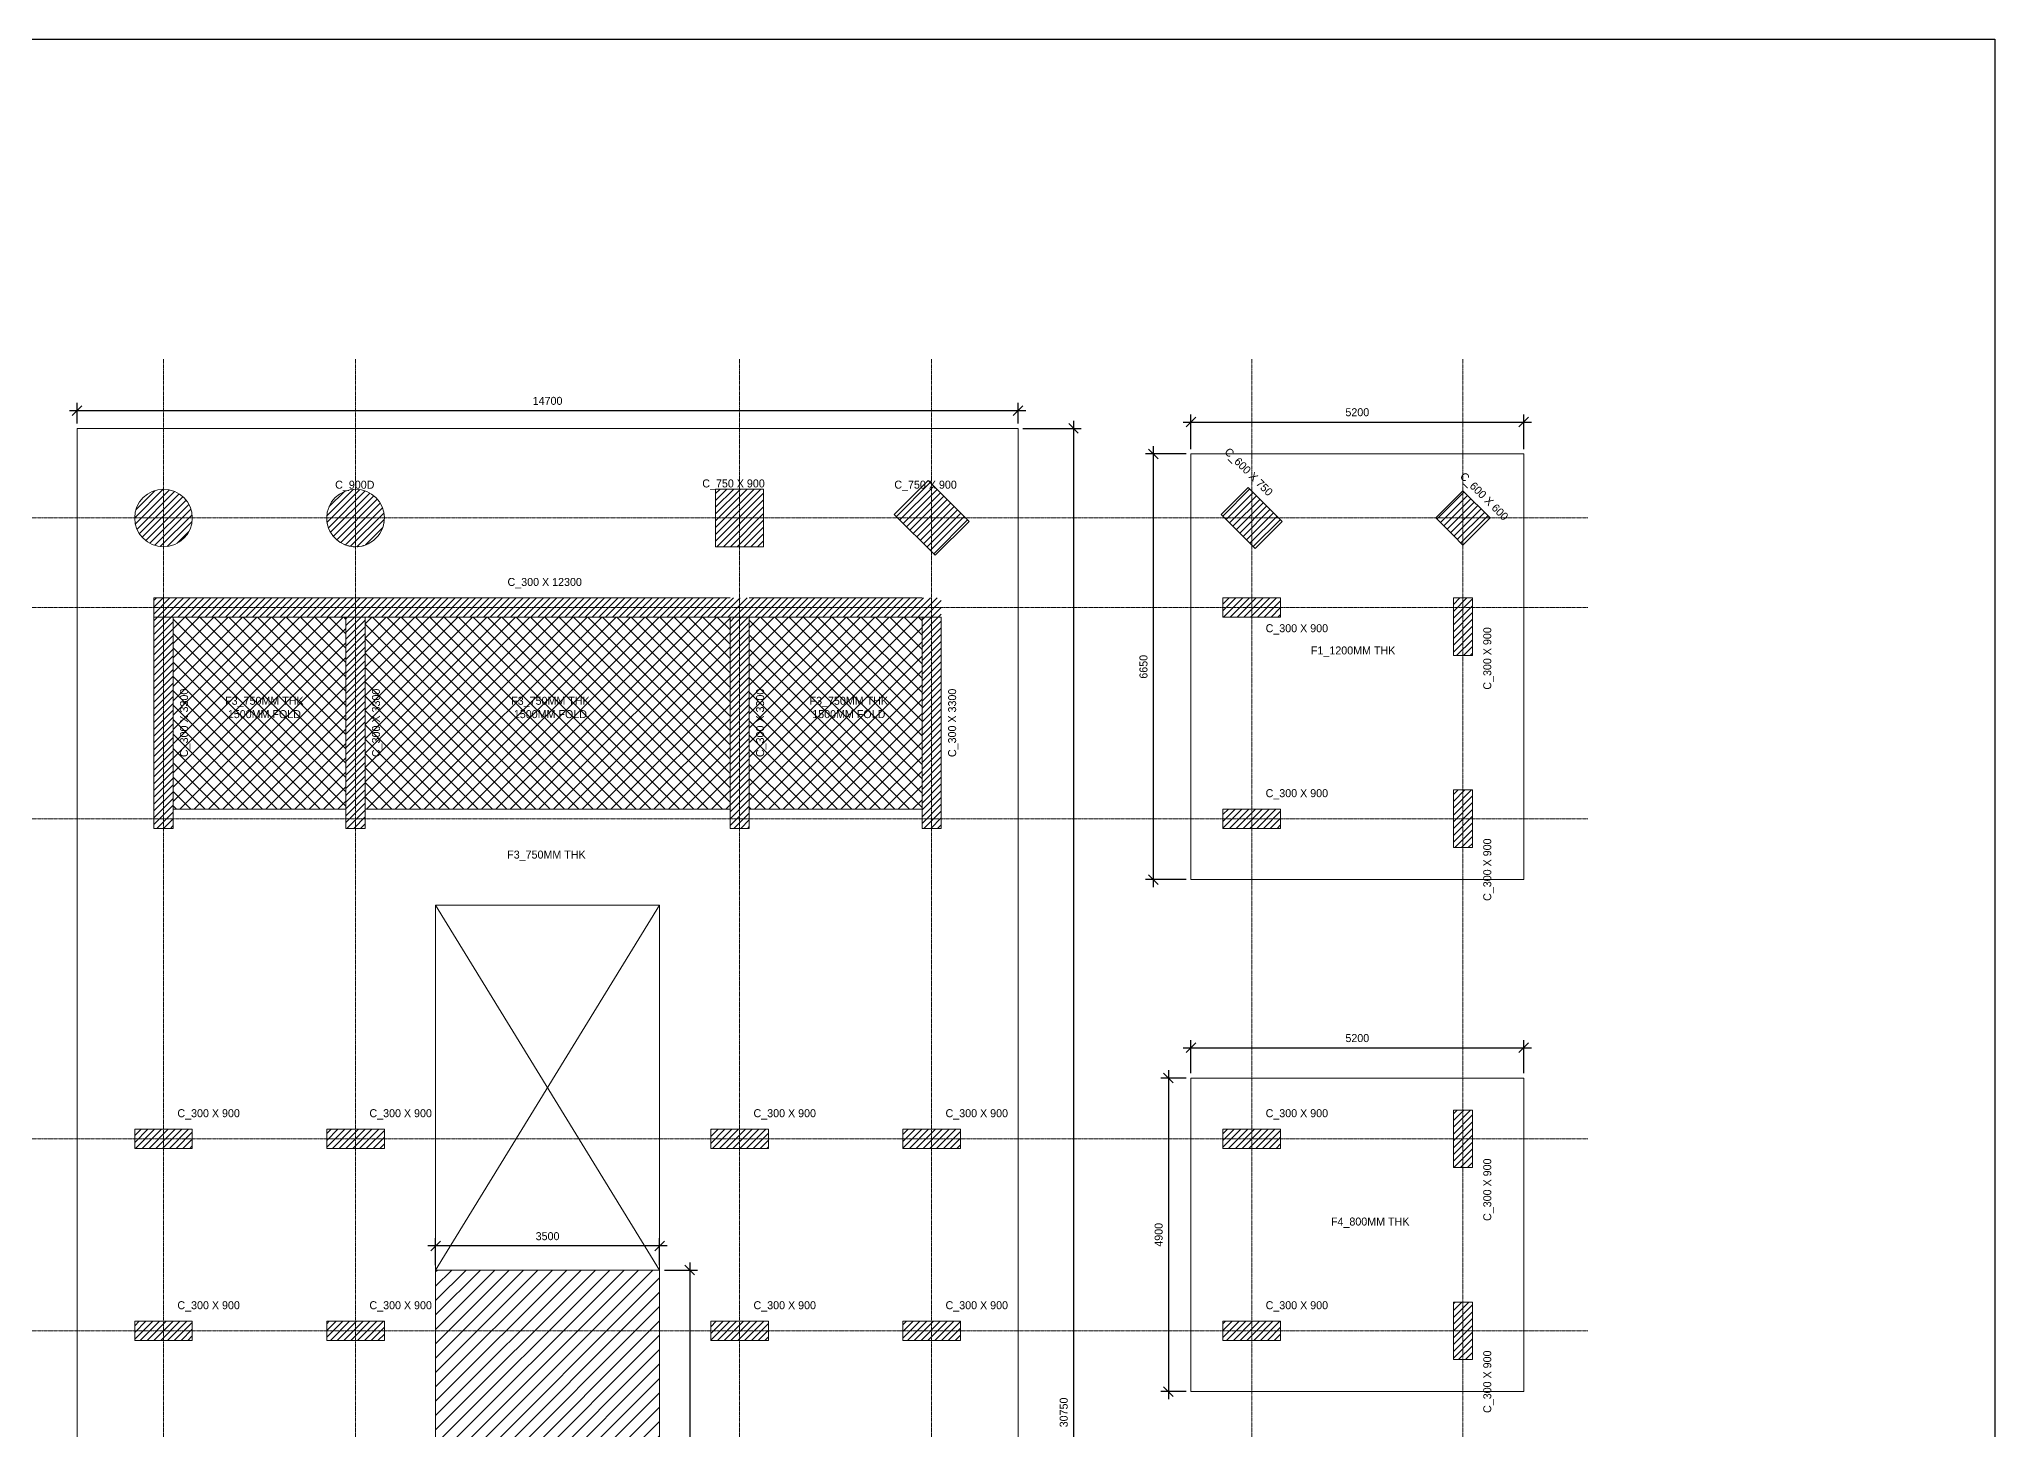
# Model space of a CAD drawing. Header units: millimetres. Extents: x -12446 to 395154, y -7552 to 35181.
# Drawn here: x 4340 to 34893, y 13452 to 35181 of the extents above; entities that cross this region are included whole.
import ezdxf

# ---------------------------------------------------------------- set-up
doc = ezdxf.new("R2010")
doc.units = ezdxf.units.MM
doc.header["$PDMODE"] = 35
doc.linetypes.add('Dash', pattern=[6.35, 3.175, -3.175])
doc.linetypes.add('Grid Line', pattern=[22.225, 12.7, -3.175, 3.175, -3.175])
for name, color, linetype, lineweight in [('A-ANNO-DIMS', 211, 'Continuous', 9), ('A-CUTOUT', 12, 'Continuous', 18), ('Boundary', 40, 'Continuous', 30), ('Origin', 40, 'Continuous', 30), ('S-COLS', 52, 'Continuous', 18), ('S-COLS-HDLN', 52, 'Dash', 18), ('S-COLS-IDEN', 171, 'Continuous', 9), ('S-FND', 2, 'Continuous', 18), ('S-FND-FOLD', 31, 'Continuous', 18), ('S-FND-IDEN', 6, 'Continuous', 18), ('S-FND-SUNK', 9, 'Continuous', 18), ('S-GRID', 1, 'Continuous', 9)]:
    doc.layers.add(name, color=color, linetype=linetype, lineweight=lineweight)
doc.styles.add('JetBrains Mono', font='JetBrainsMono-VariableFont_wght.ttf', dxfattribs={"height": 125})
doc.dimstyles.new('Diagonal_-_2_5mm_JetBrains_Mono', dxfattribs={"dimscale": 304.8, "dimtxt": 176.918969, "dimasz": 0.492126, "dimexe": 0.393701, "dimexo": 0.246063, "dimgap": 0.287073, "dimtad": 1, "dimdec": 0, "dimzin": 0, "dimdsep": 46, "dimtxsty": 'JetBrains Mono', "dimblk1": 'OBLIQUE', "dimblk2": 'OBLIQUE', "dimsah": 1, "dimcen": 0.09, "dimdle": 0.393701, "dimazin": 0, "dimtfac": 1, "dimtdec": 4, "dimtix": 1, "dimtmove": 0, "dimatfit": 3, "dimfxl": 1, "dimtvp": 1, "dimtfill": 1, "dimtolj": 1, "dimtzin": 0, "dimarcsym": 2})
pattern_1 = [(45, (-1716.66, 0), (-53.03301, 53.03301), [])]

# ---------------------------------------------------------------- blocks, each defined once
blk = doc.blocks.new('_Oblique')
at = {"color": 0, "linetype": 'ByBlock', "lineweight": -2}
blk.add_line((-0.5, -0.5), (0.5, 0.5), dxfattribs=at)
blk = doc.blocks.new('*D126')
at = {"layer": 'A-ANNO-DIMS', "color": 0, "lineweight": -2, "transparency": 16777216}
for p, q in [((22213, 29199), (27653, 29199)), ((22333, 28775), (22333, 29319)), ((27533, 28775), (27533, 29319))]:
    blk.add_line(p, q, dxfattribs=at)
at = {"layer": 'Defpoints', "color": 0, "transparency": 16777216}
for p in [(27533, 29199), (22333, 28700), (27533, 28700)]:
    blk.add_point(p, dxfattribs=at)
at = {"layer": 'A-ANNO-DIMS', "color": 0, "lineweight": -2, "transparency": 16777216, "xscale": 150, "yscale": 150, "zscale": 150, "rotation": 180}
blk.add_blockref('_Oblique', (22333, 29199), dxfattribs=at)
at = {"layer": 'A-ANNO-DIMS', "color": 0, "lineweight": -2, "transparency": 16777216, "xscale": 150, "yscale": 150, "zscale": 150}
blk.add_blockref('_Oblique', (27533, 29199), dxfattribs=at)
at = {"layer": 'A-ANNO-DIMS', "color": 0, "transparency": 16777216, "insert": (24933, 29351), "char_height": 125, "attachment_point": 5, "style": 'JetBrains Mono', "bg_fill": 3, "box_fill_scale": 1.1, "bg_fill_color": 9, "bg_fill_true_color": 13158600, "bg_fill_transparency": 0}
blk.add_mtext('\\A1;5200', dxfattribs=at)
blk = doc.blocks.new('*D127')
at = {"layer": 'A-ANNO-DIMS', "color": 0, "lineweight": -2, "transparency": 16777216}
for p, q in [((21745, 28820), (21745, 21930)), ((22258, 28700), (21625, 28700)), ((22258, 22050), (21625, 22050))]:
    blk.add_line(p, q, dxfattribs=at)
at = {"layer": 'Defpoints', "color": 0, "transparency": 16777216}
for p in [(22333, 28700), (21745, 22050), (22333, 22050)]:
    blk.add_point(p, dxfattribs=at)
at = {"layer": 'A-ANNO-DIMS', "color": 0, "lineweight": -2, "transparency": 16777216, "xscale": 150, "yscale": 150, "zscale": 150}
for p, rotation in [((21745, 28700), 90), ((21745, 22050), 270)]:
    blk.add_blockref('_Oblique', p, dxfattribs=dict(at, rotation=rotation))
at = {"layer": 'A-ANNO-DIMS', "color": 0, "transparency": 16777216, "insert": (21593, 25375), "char_height": 125, "attachment_point": 5, "rotation": 90, "style": 'JetBrains Mono', "bg_fill": 3, "box_fill_scale": 1.1, "bg_fill_color": 9, "bg_fill_true_color": 13158600, "bg_fill_transparency": 0}
blk.add_mtext('\\A1;6650', dxfattribs=at)
blk = doc.blocks.new('*D137')
at = {"layer": 'A-ANNO-DIMS', "color": 0, "lineweight": -2, "transparency": 16777216}
for p, q in [((22213, 19422), (27653, 19422)), ((22333, 19025), (22333, 19542)), ((27533, 19025), (27533, 19542))]:
    blk.add_line(p, q, dxfattribs=at)
at = {"layer": 'Defpoints', "color": 0, "transparency": 16777216}
for p in [(27533, 19422), (22333, 18950), (27533, 18950)]:
    blk.add_point(p, dxfattribs=at)
at = {"layer": 'A-ANNO-DIMS', "color": 0, "lineweight": -2, "transparency": 16777216, "xscale": 150, "yscale": 150, "zscale": 150, "rotation": 180}
blk.add_blockref('_Oblique', (22333, 19422), dxfattribs=at)
at = {"layer": 'A-ANNO-DIMS', "color": 0, "lineweight": -2, "transparency": 16777216, "xscale": 150, "yscale": 150, "zscale": 150}
blk.add_blockref('_Oblique', (27533, 19422), dxfattribs=at)
at = {"layer": 'A-ANNO-DIMS', "color": 0, "transparency": 16777216, "insert": (24933, 19573), "char_height": 125, "attachment_point": 5, "style": 'JetBrains Mono', "bg_fill": 3, "box_fill_scale": 1.1, "bg_fill_color": 9, "bg_fill_true_color": 13158600, "bg_fill_transparency": 0}
blk.add_mtext('\\A1;5200', dxfattribs=at)
blk = doc.blocks.new('*D138')
at = {"layer": 'A-ANNO-DIMS', "color": 0, "lineweight": -2, "transparency": 16777216}
for p, q in [((22258, 18950), (21862, 18950)), ((21982, 19070), (21982, 13930)), ((22258, 14050), (21862, 14050))]:
    blk.add_line(p, q, dxfattribs=at)
at = {"layer": 'Defpoints', "color": 0, "transparency": 16777216}
for p in [(22333, 18950), (21982, 14050), (22333, 14050)]:
    blk.add_point(p, dxfattribs=at)
at = {"layer": 'A-ANNO-DIMS', "color": 0, "lineweight": -2, "transparency": 16777216, "xscale": 150, "yscale": 150, "zscale": 150}
for p, rotation in [((21982, 18950), 90), ((21982, 14050), 270)]:
    blk.add_blockref('_Oblique', p, dxfattribs=dict(at, rotation=rotation))
at = {"layer": 'A-ANNO-DIMS', "color": 0, "transparency": 16777216, "insert": (21830, 16500), "char_height": 125, "attachment_point": 5, "rotation": 90, "style": 'JetBrains Mono', "bg_fill": 3, "box_fill_scale": 1.1, "bg_fill_color": 9, "bg_fill_true_color": 13158600, "bg_fill_transparency": 0}
blk.add_mtext('\\A1;4900', dxfattribs=at)
blk = doc.blocks.new('*D142')
at = {"layer": 'A-ANNO-DIMS', "color": 0, "lineweight": -2, "transparency": 16777216}
for p, q in [((4813, 29377), (19753, 29377)), ((4933, 29175), (4933, 29497)), ((19633, 29175), (19633, 29497))]:
    blk.add_line(p, q, dxfattribs=at)
at = {"layer": 'Defpoints', "color": 0, "transparency": 16777216}
for p in [(19633, 29377), (4933, 29100), (19633, 29100)]:
    blk.add_point(p, dxfattribs=at)
at = {"layer": 'A-ANNO-DIMS', "color": 0, "lineweight": -2, "transparency": 16777216, "xscale": 150, "yscale": 150, "zscale": 150, "rotation": 180}
blk.add_blockref('_Oblique', (4933, 29377), dxfattribs=at)
at = {"layer": 'A-ANNO-DIMS', "color": 0, "lineweight": -2, "transparency": 16777216, "xscale": 150, "yscale": 150, "zscale": 150}
blk.add_blockref('_Oblique', (19633, 29377), dxfattribs=at)
at = {"layer": 'A-ANNO-DIMS', "color": 0, "transparency": 16777216, "insert": (12283, 29529), "char_height": 125, "attachment_point": 5, "style": 'JetBrains Mono', "bg_fill": 3, "box_fill_scale": 1.1, "bg_fill_color": 9, "bg_fill_true_color": 13158600, "bg_fill_transparency": 0}
blk.add_mtext('\\A1;14700', dxfattribs=at)
blk = doc.blocks.new('*D143')
at = {"layer": 'A-ANNO-DIMS', "color": 0, "lineweight": -2, "transparency": 16777216}
for p, q in [((19708, 29100), (20619, 29100)), ((20499, 29220), (20499, -1770)), ((19708, -1650), (20619, -1650))]:
    blk.add_line(p, q, dxfattribs=at)
at = {"layer": 'Defpoints', "color": 0, "transparency": 16777216}
for p in [(19633, 29100), (19633, -1650), (20499, -1650)]:
    blk.add_point(p, dxfattribs=at)
at = {"layer": 'A-ANNO-DIMS', "color": 0, "lineweight": -2, "transparency": 16777216, "xscale": 150, "yscale": 150, "zscale": 150}
for p, rotation in [((20499, 29100), 90), ((20499, -1650), 270)]:
    blk.add_blockref('_Oblique', p, dxfattribs=dict(at, rotation=rotation))
at = {"layer": 'A-ANNO-DIMS', "color": 0, "transparency": 16777216, "insert": (20347, 13725), "char_height": 125, "attachment_point": 5, "rotation": 90, "style": 'JetBrains Mono', "bg_fill": 3, "box_fill_scale": 1.1, "bg_fill_color": 9, "bg_fill_true_color": 13158600, "bg_fill_transparency": 0}
blk.add_mtext('\\A1;30750', dxfattribs=at)
blk = doc.blocks.new('*D144')
at = {"layer": 'A-ANNO-DIMS', "color": 0, "lineweight": -2, "transparency": 16777216}
for p, q in [((14153, 16326), (10413, 16326)), ((10533, 16025), (10533, 16446)), ((14033, 16025), (14033, 16446))]:
    blk.add_line(p, q, dxfattribs=at)
at = {"layer": 'Defpoints', "color": 0, "transparency": 16777216}
for p in [(10533, 16326), (10533, 15950), (14033, 15950)]:
    blk.add_point(p, dxfattribs=at)
at = {"layer": 'A-ANNO-DIMS', "color": 0, "lineweight": -2, "transparency": 16777216, "xscale": 150, "yscale": 150, "zscale": 150, "rotation": 180}
blk.add_blockref('_Oblique', (10533, 16326), dxfattribs=at)
at = {"layer": 'A-ANNO-DIMS', "color": 0, "lineweight": -2, "transparency": 16777216, "xscale": 150, "yscale": 150, "zscale": 150}
blk.add_blockref('_Oblique', (14033, 16326), dxfattribs=at)
at = {"layer": 'A-ANNO-DIMS', "color": 0, "transparency": 16777216, "insert": (12283, 16478), "char_height": 125, "attachment_point": 5, "style": 'JetBrains Mono', "bg_fill": 3, "box_fill_scale": 1.1, "bg_fill_color": 9, "bg_fill_true_color": 13158600, "bg_fill_transparency": 0}
blk.add_mtext('\\A1;3500', dxfattribs=at)
blk = doc.blocks.new('*D145')
at = {"layer": 'A-ANNO-DIMS', "color": 0, "lineweight": -2, "transparency": 16777216}
for p, q in [((14108, 15950), (14623, 15950)), ((14503, 16070), (14503, 9930)), ((14108, 10050), (14623, 10050))]:
    blk.add_line(p, q, dxfattribs=at)
at = {"layer": 'Defpoints', "color": 0, "transparency": 16777216}
for p in [(14033, 15950), (14033, 10050), (14503, 10050)]:
    blk.add_point(p, dxfattribs=at)
at = {"layer": 'A-ANNO-DIMS', "color": 0, "lineweight": -2, "transparency": 16777216, "xscale": 150, "yscale": 150, "zscale": 150}
for p, rotation in [((14503, 15950), 90), ((14503, 10050), 270)]:
    blk.add_blockref('_Oblique', p, dxfattribs=dict(at, rotation=rotation))
at = {"layer": 'A-ANNO-DIMS', "color": 0, "transparency": 16777216, "insert": (14351, 13000), "char_height": 125, "attachment_point": 5, "rotation": 90, "style": 'JetBrains Mono', "bg_fill": 3, "box_fill_scale": 1.1, "bg_fill_color": 9, "bg_fill_true_color": 13158600, "bg_fill_transparency": 0}
blk.add_mtext('\\A1;5900', dxfattribs=at)

msp = doc.modelspace()

# ---------------------------------------------------------------- hatches: boundary and pattern name
at = {"layer": 'S-COLS'}
h = msp.add_hatch(dxfattribs=at)
h.set_pattern_fill('FP_1', color=8, style=0, pattern_type=2)
h.set_pattern_definition(pattern_1)
h.paths.add_polyline_path([(6248.6, 27251.3), (6322.7, 27251.7), (6395.7, 27264.2), (6465.7, 27288.6), (6530.7, 27324.1), (6589, 27369.7), (6639, 27424.4), (6679.5, 27486.5), (6709.1, 27554.3), (6727.2, 27626.2), (6733.3, 27700), (6727.2, 27773.8), (6709.1, 27845.7), (6679.5, 27913.5), (6639, 27975.6), (6589, 28030.3), (6530.7, 28075.9), (6465.7, 28111.4), (6395.7, 28135.8), (6322.7, 28148.3), (6248.6, 28148.7), (6175.5, 28136.9), (6105.2, 28113.3), (6039.9, 28078.4), (5981.1, 28033.4), (5930.5, 27979.2), (5889.4, 27917.6), (5859.1, 27850), (5844.8, 27801.1), (5836.2, 27750.9), (5833.3, 27700), (5836.2, 27649.1), (5844.8, 27598.9), (5859.1, 27550), (5889.4, 27482.4), (5930.5, 27420.8), (5981.1, 27366.6), (6039.9, 27321.6), (6105.2, 27286.7), (6175.5, 27263.1)])
h = msp.add_hatch(dxfattribs=at)
h.set_pattern_fill('FP_1', color=8, style=0, pattern_type=2)
h.set_pattern_definition(pattern_1)
h.paths.add_polyline_path([(9293, 27250.1), (9364.2, 27257.3), (9433.3, 27275.7), (9494.5, 27302.6), (9550.9, 27338.2), (9601.5, 27381.8), (9645.1, 27432.4), (9680.7, 27488.9), (9707.6, 27550), (9721.8, 27598.9), (9730.5, 27649.1), (9733.3, 27700), (9727.2, 27774.1), (9709, 27846.1), (9679.1, 27914.2), (9638.5, 27976.4), (9588.1, 28031.1), (9529.5, 28076.7), (9464.1, 28112.1), (9393.8, 28136.2), (9320.5, 28148.5), (9246.2, 28148.5), (9172.9, 28136.2), (9102.6, 28112.1), (9037.2, 28076.7), (8978.6, 28031.1), (8928.2, 27976.4), (8887.6, 27914.2), (8857.7, 27846.1), (8839.5, 27774.1), (8833.3, 27700), (8839, 27628.6), (8856, 27559.1), (8883.7, 27493.1), (8921.6, 27432.4), (8968.6, 27378.4), (9023.5, 27332.6), (9085.1, 27296), (9151.6, 27269.7), (9221.5, 27254.3)])
h = msp.add_hatch(dxfattribs=at)
h.set_pattern_fill('FP_1', color=8, style=0, pattern_type=2)
h.set_pattern_definition(pattern_1)
h.paths.add_polyline_path([(15658.3, 27250), (15658.3, 28150), (14908.3, 28150), (14908.3, 27250), (15433.3, 27250)])
h = msp.add_hatch(dxfattribs=at)
h.set_pattern_fill('FP_1', color=8, style=0, pattern_type=2)
h.set_pattern_definition(pattern_1)
h.paths.add_polyline_path([(18336.4, 27116.6), (18866.7, 27647), (18230.3, 28283.4), (17700, 27753), (18319, 27134)])
h = msp.add_hatch(dxfattribs=at)
h.set_pattern_fill('FP_1', color=8, style=0, pattern_type=2)
h.set_pattern_definition(pattern_1)
h.paths.add_polyline_path([(23336.4, 27222.7), (23760.6, 27647), (23230.3, 28177.3), (22806, 27753), (23133.3, 27425.7)])
h = msp.add_hatch(dxfattribs=at)
h.set_pattern_fill('FP_1', color=8, style=0, pattern_type=2)
h.set_pattern_definition(pattern_1)
h.paths.add_polyline_path([(26583.3, 27275.7), (27007.6, 27700), (26583.3, 28124.3), (26159.1, 27700), (26433.3, 27425.7)])
h = msp.add_hatch(dxfattribs=at)
h.set_pattern_fill('FP_1', color=8, style=0, pattern_type=2)
h.set_pattern_definition(pattern_1)
h.paths.add_polyline_path([(18433.3, 26150), (18433.3, 26450), (6133.3, 26450), (6133.3, 26150), (16015.6, 26150)])
h = msp.add_hatch(dxfattribs=at)
h.set_pattern_fill('FP_1', color=8, style=0, pattern_type=2)
h.set_pattern_definition(pattern_1)
h.paths.add_polyline_path([(23733.3, 26150), (23733.3, 26450), (22833.3, 26450), (22833.3, 26150), (23433.3, 26150)])
h = msp.add_hatch(dxfattribs=at)
h.set_pattern_fill('FP_1', color=8, style=0, pattern_type=2)
h.set_pattern_definition(pattern_1)
h.paths.add_polyline_path([(26733.3, 25550), (26733.3, 26450), (26433.3, 26450), (26433.3, 25550)])
h = msp.add_hatch(dxfattribs=at)
h.set_pattern_fill('FP_1', color=8, style=0, pattern_type=2)
h.set_pattern_definition(pattern_1)
h.paths.add_polyline_path([(6433.3, 22850), (6433.3, 26150), (6133.3, 26150), (6133.3, 22850)])
h = msp.add_hatch(dxfattribs=at)
h.set_pattern_fill('FP_1', color=8, style=0, pattern_type=2)
h.set_pattern_definition(pattern_1)
h.paths.add_polyline_path([(9433.3, 22850), (9433.3, 26150), (9133.3, 26150), (9133.3, 22850)])
h = msp.add_hatch(dxfattribs=at)
h.set_pattern_fill('FP_1', color=8, style=0, pattern_type=2)
h.set_pattern_definition(pattern_1)
h.paths.add_polyline_path([(15433.3, 22850), (15433.3, 26150), (15133.3, 26150), (15133.3, 22850)])
h = msp.add_hatch(dxfattribs=at)
h.set_pattern_fill('FP_1', color=8, style=0, pattern_type=2)
h.set_pattern_definition(pattern_1)
h.paths.add_polyline_path([(18433.3, 22850), (18433.3, 26150), (18133.3, 26150), (18133.3, 22850)])
h = msp.add_hatch(dxfattribs=at)
h.set_pattern_fill('FP_1', color=8, style=0, pattern_type=2)
h.set_pattern_definition(pattern_1)
h.paths.add_polyline_path([(26433.3, 22550), (26733.3, 22550), (26733.3, 23450), (26433.3, 23450), (26433.3, 22850)])
h = msp.add_hatch(dxfattribs=at)
h.set_pattern_fill('FP_1', color=8, style=0, pattern_type=2)
h.set_pattern_definition(pattern_1)
h.paths.add_polyline_path([(23733.3, 22850), (23733.3, 23150), (22833.3, 23150), (22833.3, 22850), (23433.3, 22850)])
h = msp.add_hatch(dxfattribs=at)
h.set_pattern_fill('FP_1', color=8, style=0, pattern_type=2)
h.set_pattern_definition(pattern_1)
h.paths.add_polyline_path([(26733.3, 17550), (26733.3, 18450), (26433.3, 18450), (26433.3, 17550)])
h = msp.add_hatch(dxfattribs=at)
h.set_pattern_fill('FP_1', color=8, style=0, pattern_type=2)
h.set_pattern_definition(pattern_1)
h.paths.add_polyline_path([(6433.3, 17850), (6733.3, 17850), (6733.3, 18150), (5833.3, 18150), (5833.3, 17850), (6133.3, 17850)])
h = msp.add_hatch(dxfattribs=at)
h.set_pattern_fill('FP_1', color=8, style=0, pattern_type=2)
h.set_pattern_definition(pattern_1)
h.paths.add_polyline_path([(9433.3, 17850), (9733.3, 17850), (9733.3, 18150), (8833.3, 18150), (8833.3, 17850), (9133.3, 17850)])
h = msp.add_hatch(dxfattribs=at)
h.set_pattern_fill('FP_1', color=8, style=0, pattern_type=2)
h.set_pattern_definition(pattern_1)
h.paths.add_polyline_path([(15433.3, 17850), (15733.3, 17850), (15733.3, 18150), (14833.3, 18150), (14833.3, 17850), (15133.3, 17850)])
h = msp.add_hatch(dxfattribs=at)
h.set_pattern_fill('FP_1', color=8, style=0, pattern_type=2)
h.set_pattern_definition(pattern_1)
h.paths.add_polyline_path([(18433.3, 17850), (18733.3, 17850), (18733.3, 18150), (17833.3, 18150), (17833.3, 17850), (18133.3, 17850)])
h = msp.add_hatch(dxfattribs=at)
h.set_pattern_fill('FP_1', color=8, style=0, pattern_type=2)
h.set_pattern_definition(pattern_1)
h.paths.add_polyline_path([(23433.3, 17850), (23733.3, 17850), (23733.3, 18150), (22833.3, 18150), (22833.3, 17850), (23133.3, 17850)])
h = msp.add_hatch(dxfattribs=at)
h.set_pattern_fill('FP_1', color=8, style=0, pattern_type=2)
h.set_pattern_definition(pattern_1)
h.paths.add_polyline_path([(26433.3, 14550), (26733.3, 14550), (26733.3, 15450), (26433.3, 15450), (26433.3, 14850)])
h = msp.add_hatch(dxfattribs=at)
h.set_pattern_fill('FP_1', color=8, style=0, pattern_type=2)
h.set_pattern_definition(pattern_1)
h.paths.add_polyline_path([(6433.3, 14850), (6733.3, 14850), (6733.3, 15150), (5833.3, 15150), (5833.3, 14850), (6133.3, 14850)])
h = msp.add_hatch(dxfattribs=at)
h.set_pattern_fill('FP_1', color=8, style=0, pattern_type=2)
h.set_pattern_definition(pattern_1)
h.paths.add_polyline_path([(9733.3, 14850), (9733.3, 15150), (8833.3, 15150), (8833.3, 14850), (9433.3, 14850)])
h = msp.add_hatch(dxfattribs=at)
h.set_pattern_fill('FP_1', color=8, style=0, pattern_type=2)
h.set_pattern_definition(pattern_1)
h.paths.add_polyline_path([(15733.3, 14850), (15733.3, 15150), (14833.3, 15150), (14833.3, 14850), (15433.3, 14850)])
h = msp.add_hatch(dxfattribs=at)
h.set_pattern_fill('FP_1', color=8, style=0, pattern_type=2)
h.set_pattern_definition(pattern_1)
h.paths.add_polyline_path([(18433.3, 14850), (18733.3, 14850), (18733.3, 15150), (17833.3, 15150), (17833.3, 14850), (18133.3, 14850)])
h = msp.add_hatch(dxfattribs=at)
h.set_pattern_fill('FP_1', color=8, style=0, pattern_type=2)
h.set_pattern_definition(pattern_1)
h.paths.add_polyline_path([(23733.3, 14850), (23733.3, 15150), (22833.3, 15150), (22833.3, 14850), (23433.3, 14850)])
at = {"layer": 'S-FND-FOLD'}
h = msp.add_hatch(dxfattribs=at)
h.set_pattern_fill('ANSI37', color=256, scale=50)
h.paths.add_polyline_path([(9133.3, 26150), (6433.3, 26150), (6433.3, 23150), (9133.3, 23150)])
h.paths.add_polyline_path([(7106.3, 24510), (8508.4, 24510), (8508.4, 25006.9), (7106.3, 25006.9)], flags=24)
h.paths.add_polyline_path([(6748.3, 23917.7), (6748.3, 25213), (6459.7, 25213), (6459.7, 23917.7)], flags=24)
h = msp.add_hatch(dxfattribs=at)
h.set_pattern_fill('ANSI37', color=256, scale=50)
h.paths.add_polyline_path([(15133.3, 26150), (9433.3, 26150), (9433.3, 23150), (15133.3, 23150)])
h.paths.add_polyline_path([(9748.3, 23917.7), (9748.3, 25213), (9459.7, 25213), (9459.7, 23917.7)], flags=24)
h.paths.add_polyline_path([(11574.6, 24510), (12976.6, 24510), (12976.6, 25006.9), (11574.6, 25006.9)], flags=24)
h = msp.add_hatch(dxfattribs=at)
h.set_pattern_fill('ANSI37', color=256, scale=50)
h.paths.add_polyline_path([(18133.3, 26150), (15433.3, 26150), (15433.3, 23150), (18133.3, 23150)])
h.paths.add_polyline_path([(16235.9, 24510), (17637.9, 24510), (17637.9, 25006.9), (16235.9, 25006.9)], flags=24)
h.paths.add_polyline_path([(15748.3, 23917.7), (15748.3, 25213), (15459.7, 25213), (15459.7, 23917.7)], flags=24)
at = {"layer": 'S-FND-SUNK'}
h = msp.add_hatch(dxfattribs=at)
h.set_pattern_fill('ANSI31', color=256, scale=50)
h.paths.add_polyline_path([(10533.3, 10050), (10533.3, 15950), (14033.3, 15950), (14033.3, 10050)])
h.paths.add_polyline_path([(11675.2, 12781.5), (12970.5, 12781.5), (12970.5, 13278.3), (11675.2, 13278.3)], flags=24)

# ---------------------------------------------------------------- linework, layer by layer
at = {"layer": 'A-CUTOUT'}
for p, q in [((10533.3, 21650), (14033.3, 15950)), ((10533.3, 15950), (14033.3, 21650))]:
    msp.add_line(p, q, dxfattribs=at)
at = {"layer": 'Boundary'}
msp.add_lwpolyline([(-12445.7, 35181.3), (34893.1, 35181.3), (34893.1, -7551.8), (-12445.7, -7551.8)], close=True, dxfattribs=at)
at = {"layer": 'Origin'}
msp.add_point((6433.3, 26150), dxfattribs=at)
at = {"layer": 'S-COLS'}
for p, q in [((14908.3, 28150), (15658.3, 28150)), ((14908.3, 27250), (14908.3, 28150)), ((15658.3, 28150), (15658.3, 27250)), ((22806, 27753), (23230.3, 28177.3)), ((23230.3, 28177.3), (23760.6, 27647)), ((26159.1, 27700), (26583.3, 28124.3)), ((26583.3, 28124.3), (27007.6, 27700)), ((23336.4, 27222.7), (22806, 27753)), ((23760.6, 27647), (23336.4, 27222.7)), ((26309.1, 27550), (26159.1, 27700)), ((26433.3, 27425.7), (26309.1, 27550)), ((27007.6, 27700), (26583.3, 27275.7)), ((15658.3, 27250), (14908.3, 27250)), ((26583.3, 27275.7), (26433.3, 27425.7)), ((6133.3, 26450), (9433.3, 26450)), ((6133.3, 26150), (6133.3, 26450)), ((9433.3, 26450), (15133.3, 26450)), ((15433.3, 26450), (18133.3, 26450)), ((22833.3, 26450), (23433.3, 26450)), ((22833.3, 26150), (22833.3, 26450)), ((23433.3, 26450), (23733.3, 26450)), ((23733.3, 26450), (23733.3, 26150)), ((26433.3, 26450), (26733.3, 26450)), ((26433.3, 26150), (26433.3, 26450)), ((26733.3, 26450), (26733.3, 25550)), ((6133.3, 26150), (6433.3, 26150)), ((6133.3, 22850), (6133.3, 26150)), ((18433.3, 26150), (6133.3, 26150)), ((6433.3, 26150), (6433.3, 22850)), ((9133.3, 26150), (9433.3, 26150)), ((9133.3, 22850), (9133.3, 26150)), ((9433.3, 26150), (9433.3, 22850)), ((15133.3, 26150), (15433.3, 26150)), ((15133.3, 22850), (15133.3, 26150)), ((15433.3, 26150), (15433.3, 22850)), ((18133.3, 26150), (18433.3, 26150)), ((18133.3, 22850), (18133.3, 26150)), ((18433.3, 26150), (18433.3, 22850)), ((23133.3, 26150), (22833.3, 26150)), ((23433.3, 26150), (23133.3, 26150)), ((23733.3, 26150), (23433.3, 26150)), ((26433.3, 25550), (26433.3, 26150)), ((26733.3, 25550), (26433.3, 25550)), ((26433.3, 23450), (26733.3, 23450)), ((26433.3, 23150), (26433.3, 23450)), ((26733.3, 23450), (26733.3, 22550)), ((22833.3, 23150), (23133.3, 23150)), ((22833.3, 22850), (22833.3, 23150)), ((23133.3, 23150), (23433.3, 23150)), ((23433.3, 23150), (23733.3, 23150)), ((23733.3, 23150), (23733.3, 22850)), ((26433.3, 22850), (26433.3, 23150)), ((6433.3, 22850), (6133.3, 22850)), ((9433.3, 22850), (9133.3, 22850)), ((15433.3, 22850), (15133.3, 22850)), ((18433.3, 22850), (18133.3, 22850)), ((23133.3, 22850), (22833.3, 22850)), ((23433.3, 22850), (23133.3, 22850)), ((23733.3, 22850), (23433.3, 22850)), ((26433.3, 22550), (26433.3, 22850)), ((26733.3, 22550), (26433.3, 22550)), ((26433.3, 18450), (26733.3, 18450)), ((26433.3, 18150), (26433.3, 18450)), ((26733.3, 18450), (26733.3, 17550)), ((5833.3, 18150), (6133.3, 18150)), ((5833.3, 17850), (5833.3, 18150)), ((6133.3, 18150), (6433.3, 18150)), ((6433.3, 18150), (6733.3, 18150)), ((6733.3, 18150), (6733.3, 17850)), ((8833.3, 18150), (9133.3, 18150)), ((8833.3, 17850), (8833.3, 18150)), ((9133.3, 18150), (9433.3, 18150)), ((9433.3, 18150), (9733.3, 18150)), ((9733.3, 18150), (9733.3, 17850)), ((14833.3, 18150), (15133.3, 18150)), ((14833.3, 17850), (14833.3, 18150)), ((15133.3, 18150), (15433.3, 18150)), ((15433.3, 18150), (15733.3, 18150)), ((15733.3, 18150), (15733.3, 17850)), ((17833.3, 18150), (18133.3, 18150)), ((17833.3, 17850), (17833.3, 18150)), ((18133.3, 18150), (18433.3, 18150)), ((18433.3, 18150), (18733.3, 18150)), ((18733.3, 18150), (18733.3, 17850)), ((22833.3, 18150), (23133.3, 18150)), ((22833.3, 17850), (22833.3, 18150)), ((23133.3, 18150), (23433.3, 18150)), ((23433.3, 18150), (23733.3, 18150)), ((23733.3, 18150), (23733.3, 17850)), ((26433.3, 17850), (26433.3, 18150)), ((6133.3, 17850), (5833.3, 17850)), ((6433.3, 17850), (6133.3, 17850)), ((6733.3, 17850), (6433.3, 17850)), ((9133.3, 17850), (8833.3, 17850)), ((9433.3, 17850), (9133.3, 17850)), ((9733.3, 17850), (9433.3, 17850)), ((15133.3, 17850), (14833.3, 17850)), ((15433.3, 17850), (15133.3, 17850)), ((15733.3, 17850), (15433.3, 17850)), ((18133.3, 17850), (17833.3, 17850)), ((18433.3, 17850), (18133.3, 17850)), ((18733.3, 17850), (18433.3, 17850)), ((23133.3, 17850), (22833.3, 17850)), ((23433.3, 17850), (23133.3, 17850)), ((23733.3, 17850), (23433.3, 17850)), ((26433.3, 17550), (26433.3, 17850)), ((26733.3, 17550), (26433.3, 17550)), ((26433.3, 15450), (26733.3, 15450)), ((26433.3, 15150), (26433.3, 15450)), ((26733.3, 15450), (26733.3, 14550)), ((5833.3, 15150), (6133.3, 15150)), ((5833.3, 14850), (5833.3, 15150)), ((6133.3, 15150), (6433.3, 15150)), ((6433.3, 15150), (6733.3, 15150)), ((6733.3, 15150), (6733.3, 14850)), ((8833.3, 15150), (9133.3, 15150)), ((8833.3, 14850), (8833.3, 15150)), ((9133.3, 15150), (9433.3, 15150)), ((9433.3, 15150), (9733.3, 15150)), ((9733.3, 15150), (9733.3, 14850)), ((14833.3, 15150), (15133.3, 15150)), ((14833.3, 14850), (14833.3, 15150)), ((15133.3, 15150), (15433.3, 15150)), ((15433.3, 15150), (15733.3, 15150)), ((15733.3, 15150), (15733.3, 14850)), ((17833.3, 15150), (18133.3, 15150)), ((17833.3, 14850), (17833.3, 15150)), ((18133.3, 15150), (18433.3, 15150)), ((18433.3, 15150), (18733.3, 15150)), ((18733.3, 15150), (18733.3, 14850)), ((22833.3, 15150), (23133.3, 15150)), ((22833.3, 14850), (22833.3, 15150)), ((23133.3, 15150), (23433.3, 15150)), ((23433.3, 15150), (23733.3, 15150)), ((23733.3, 15150), (23733.3, 14850)), ((26433.3, 14850), (26433.3, 15150)), ((6133.3, 14850), (5833.3, 14850)), ((6433.3, 14850), (6133.3, 14850)), ((6733.3, 14850), (6433.3, 14850)), ((9133.3, 14850), (8833.3, 14850)), ((9433.3, 14850), (9133.3, 14850)), ((9733.3, 14850), (9433.3, 14850)), ((15133.3, 14850), (14833.3, 14850)), ((15433.3, 14850), (15133.3, 14850)), ((15733.3, 14850), (15433.3, 14850)), ((18133.3, 14850), (17833.3, 14850)), ((18433.3, 14850), (18133.3, 14850)), ((18733.3, 14850), (18433.3, 14850)), ((23133.3, 14850), (22833.3, 14850)), ((23433.3, 14850), (23133.3, 14850)), ((23733.3, 14850), (23433.3, 14850)), ((26433.3, 14550), (26433.3, 14850)), ((26733.3, 14550), (26433.3, 14550))]:
    msp.add_line(p, q, dxfattribs=at)
msp.add_lwpolyline([(18336.4, 27116.6), (18866.7, 27647), (18230.3, 28283.4), (17700, 27753)], close=True, dxfattribs=at)
for centre, start, end in [((6283.3, 27700), 0, 180), ((9283.3, 27700), 0, 180), ((6283.3, 27700), 180, 0), ((9283.3, 27700), 180, 289.47122), ((9283.3, 27700), 190.72598, 191.70823), ((9283.3, 27700), 199.20636, 201.90317), ((9283.3, 27700), 289.47122, 340.52878), ((9283.3, 27700), 340.52878, 0), ((9283.3, 27700), 207.94852, 211.5857), ((9283.3, 27700), 217.25263, 221.09755), ((9283.3, 27700), 226.55735, 230.53178), ((9283.3, 27700), 235.86277, 239.92418), ((9283.3, 27700), 245.16899, 249.29146), ((9283.3, 27700), 256.94119, 258.64246), ((9283.3, 27700), 265.6869, 267.98231), ((9283.3, 27700), 273.09394, 274.3131), ((9283.3, 27700), 276.6895, 277.31418), ((9283.3, 27700), 282.40502, 283.05881), ((9283.3, 27700), 286.29338, 286.64014)]:
    msp.add_arc(centre, 450, start, end, dxfattribs=at)
at = {"layer": 'S-COLS-HDLN'}
for start, end in [(189.34188, 190.56389), (198.64495, 199.10893), (340.89112, 341.64831), (349.4367, 351.50035), (254.47614, 256.82224), (263.78439, 265.59357), (274.40643, 276.25943), (283.17776, 286.07826), (291.86268, 295.53804), (300.98846, 304.62126), (310.20499, 313.67741), (319.65141, 322.71658), (330.04881, 331.74432)]:
    msp.add_arc((9283.3, 27700), 450, start, end, dxfattribs=at)
at = {"layer": 'S-FND'}
for p, q in [((19633.3, 4350), (19633.3, 22050)), ((4933.3, 4350), (4933.3, 21650)), ((14033.3, 21650), (10533.3, 21650)), ((10533.3, 15950), (10533.3, 21650)), ((14033.3, 21650), (14033.3, 15950))]:
    msp.add_line(p, q, dxfattribs=at)
msp.add_lwpolyline([(4933.3, 21650), (4933.3, 29100), (19633.3, 29100), (19633.3, 21650)], dxfattribs=at)
for points in [[(22333.3, 28700), (27533.3, 28700), (27533.3, 22050), (22333.3, 22050)], [(22333.3, 18950), (27533.3, 18950), (27533.3, 14050), (22333.3, 14050)]]:
    msp.add_lwpolyline(points, close=True, dxfattribs=at)
at = {"layer": 'S-FND-FOLD'}
for p, q in [((6433.3, 23150), (9133.3, 23150)), ((9433.3, 23150), (15133.3, 23150)), ((15433.3, 23150), (18133.3, 23150))]:
    msp.add_line(p, q, dxfattribs=at)
at = {"layer": 'S-FND-SUNK'}
for p, q in [((10533.3, 15950), (14033.3, 15950)), ((10533.3, 10050), (10533.3, 15950)), ((14033.3, 15950), (14033.3, 10050))]:
    msp.add_line(p, q, dxfattribs=at)
at = {"layer": 'S-GRID', "linetype": 'Grid Line'}
for p, q in [((6283.3, 30181.3), (6283.3, -4050.9)), ((9283.3, 30181.3), (9283.3, -4050.9)), ((15283.3, 30181.3), (15283.3, -4050.9)), ((18283.3, 30181.3), (18283.3, -4050.9)), ((23283.3, 30181.3), (23283.3, -4050.9)), ((26583.3, 30181.3), (26583.3, -4050.9)), ((28535.8, 27700), (-5402.5, 27700)), ((28535.8, 26300), (-5402.5, 26300)), ((28535.8, 23000), (-5402.5, 23000)), ((28535.8, 18000), (-5402.5, 18000)), ((28535.8, 15000), (-5402.5, 15000))]:
    msp.add_line(p, q, dxfattribs=at)

# ---------------------------------------------------------------- texts
at = {"layer": 'S-COLS-IDEN', "char_height": 125, "attachment_point": 1, "style": 'JetBrains Mono'}
for s, insert, width, rotation in [('C_600 X 750', (22936, 28809.6), 1410.97, 315), ('C_600 X 600', (26614.7, 28427.2), 1410.97, 315), ('C_300 X 900', (26900.6, 25017), 1410.97, 90), ('C_300 X 3300', (6540.6, 23964), 1539.24, 90), ('C_300 X 3300', (9540.6, 23964), 1539.24, 90), ('C_300 X 3300', (15540.6, 23964), 1539.24, 90), ('C_300 X 3300', (18540.6, 23964), 1539.24, 90), ('C_300 X 900', (26900.6, 21717), 1410.97, 90), ('C_300 X 900', (26900.6, 16717), 1410.97, 90), ('C_300 X 900', (26900.6, 13717), 1410.97, 90)]:
    msp.add_mtext(s, dxfattribs=dict(at, insert=insert, width=width, rotation=rotation))
for s, insert, width in [('C_900D', (8964.8, 28282), 769.62), ('C_750 X 900', (14700.3, 28302.1), 1410.97), ('C_750 X 900', (17700.3, 28282.7), 1410.97), ('C_300 X 12300', (11657.4, 26762.7), 1667.51), ('C_300 X 900', (23500.3, 26039.8), 1410.97), ('C_300 X 900', (23500.3, 23462.7), 1410.97), ('C_300 X 900', (6500.3, 18462.7), 1410.97), ('C_300 X 900', (9500.3, 18462.7), 1410.97), ('C_300 X 900', (15500.3, 18462.7), 1410.97), ('C_300 X 900', (18500.3, 18462.7), 1410.97), ('C_300 X 900', (23500.3, 18462.7), 1410.97), ('C_300 X 900', (6500.3, 15462.7), 1410.97), ('C_300 X 900', (9500.3, 15462.7), 1410.97), ('C_300 X 900', (15500.3, 15462.7), 1410.97), ('C_300 X 900', (18500.3, 15462.7), 1410.97), ('C_300 X 900', (23500.3, 15462.7), 1410.97)]:
    msp.add_mtext(s, dxfattribs=dict(at, insert=insert, width=width))
at = {"layer": 'S-FND-IDEN', "char_height": 125, "width": 1410.97, "attachment_point": 5, "style": 'JetBrains Mono'}
for s, insert in [('F1_1200MM THK', (24867.8, 25612)), ('F3_750MM THK\\P1500MM FOLD', (7859.3, 24738.5)), ('F3_750MM THK\\P1500MM FOLD', (12327.6, 24738.5)), ('F3_750MM THK\\P1500MM FOLD', (16988.9, 24738.5)), ('F3_750MM THK', (12265, 22422.3)), ('F4_800MM THK', (25134.3, 16689.5))]:
    msp.add_mtext(s, dxfattribs=dict(at, insert=insert))

# ---------------------------------------------------------------- next in the draw order: dimensions: what is measured, and where the dimension line sits
at = {"layer": 'A-ANNO-DIMS'}
for base, p1, p2, override, picture, middle in [((19633.3, 29376.8), (4933.3, 29100), (19633.3, 29100), {"dimpost": '<>'}, '*D142', (12283.3, 29528.6)), ((27533.3, 29198.8), (22333.3, 28700), (27533.3, 28700), {"dimpost": '<>', "dimfxl": 1400}, '*D126', (24933.3, 29350.6)), ((27533.3, 19421.7), (22333.3, 18950), (27533.3, 18950), {"dimpost": '<>'}, '*D137', (24933.3, 19573.4)), ((10533.3, 16326.2), (14033.3, 15950), (10533.3, 15950), {"dimpost": '<>'}, '*D144', (12283.3, 16477.9))]:
    dim = msp.add_linear_dim(base=base, p1=p1, p2=p2, dimstyle='Diagonal_-_2_5mm_JetBrains_Mono', override=override, dxfattribs=at)
    dim.commit()
    dim.dimension.update_dxf_attribs({"geometry": picture, "text_midpoint": middle})

# ---------------------------------------------------------------- next in the draw order: dimensions: what is measured, and where the dimension line sits
for base, p1, p2, override, picture, middle in [((20498.9, -1650), (19633.3, 29100), (19633.3, -1650), {"dimpost": '<>'}, '*D143', (20347.1, 13725)), ((21744.5, 22050), (22333.3, 28700), (22333.3, 22050), {"dimpost": '<>', "dimfxl": 1400}, '*D127', (21592.8, 25375)), ((21981.9, 14050), (22333.3, 18950), (22333.3, 14050), {"dimpost": '<>'}, '*D138', (21830.2, 16500)), ((14502.7, 10050), (14033.3, 15950), (14033.3, 10050), {"dimpost": '<>'}, '*D145', (14350.9, 13000))]:
    dim = msp.add_linear_dim(base=base, p1=p1, p2=p2, angle=90, dimstyle='Diagonal_-_2_5mm_JetBrains_Mono', override=override, dxfattribs=at)
    dim.commit()
    dim.dimension.update_dxf_attribs({"geometry": picture, "text_midpoint": middle})

doc.saveas('drawing.dxf')
